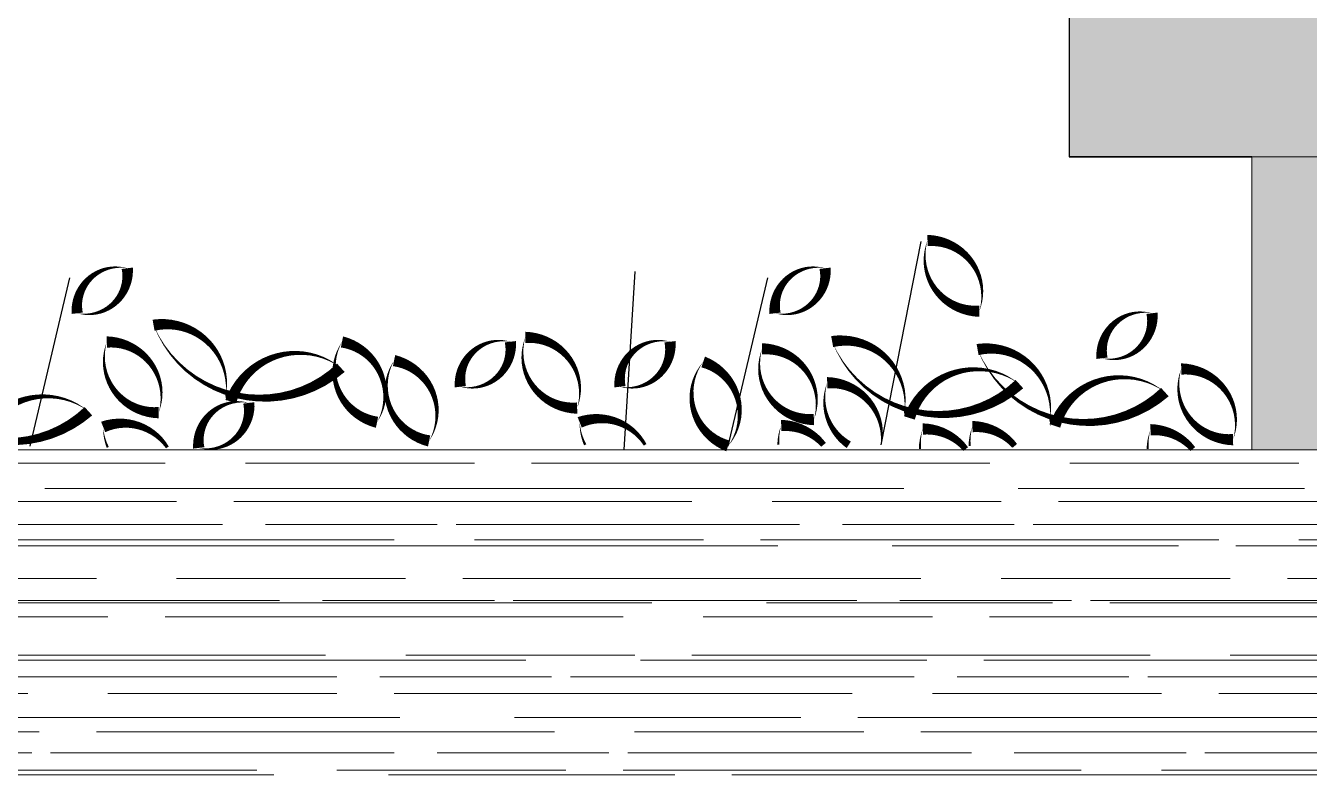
# Model space of a CAD drawing. Header units: metres. Extents: x -442 to 316, y -503 to 125.
# Drawn here: x -12.99 to -7.29, y 45.93 to 49.3 of the extents above; entities that cross this region are included whole.
import ezdxf

# ---------------------------------------------------------------- set-up
doc = ezdxf.new("R2010")
doc.units = ezdxf.units.M
for name, color, linetype in [('SRAFY', 3, 'Continuous'), ('zariz.predmety', 203, 'Continuous'), ('ZDIVO', 1, 'Continuous')]:
    doc.layers.add(name, color=color, linetype=linetype)

msp = doc.modelspace()

# ---------------------------------------------------------------- hatches: boundary and pattern name
at = {"layer": 'SRAFY', "linetype": 'Continuous', "lineweight": 0}
msp.add_hatch(color=252, dxfattribs=at).paths.add_polyline_path([(-7.548651, 48.715467), (-7.548651, 47.415467), (-4.108651, 47.415467), (-4.108651, 48.715467)])
h = msp.add_hatch(dxfattribs=at)
h.set_pattern_fill('AR-RROOF', color=256, scale=0.01, style=0)
h.paths.add_polyline_path([(-13.118651, 47.415467), (-13.358651, 47.415467), (-13.358651, 43.570983), (-13.358651, 43.065467), (-12.968651, 43.065467), (-12.968651, 45.615467), (1.201349, 45.615467), (1.201349, 44.020427), (1.651349, 44.047739), (1.651349, 47.415467), (1.501349, 47.415467), (1.101349, 47.415467), (-1.008651, 47.415467), (-1.108651, 47.415467), (-1.908651, 47.415467), (-4.108651, 47.415467)])
h.paths.add_polyline_path([(-5.801253, 46.599161), (-5.221253, 46.599161), (-5.221253, 46.345589), (-5.801253, 46.345589)], flags=24)
at = {"layer": 'ZDIVO', "linetype": 'Continuous', "lineweight": 0}
msp.add_hatch(color=35, dxfattribs=at).paths.add_polyline_path([(2.611349, 55.815467), (1.251349, 55.815467), (-8.358651, 55.815467), (-8.358651, 54.465467), (-1.308651, 54.465467), (-1.308651, 53.215467), (-8.358651, 53.215467), (-8.358651, 48.715467), (-7.548651, 48.715467), (2.611349, 48.715467), (2.611349, 50.315467), (-1.408651, 50.315467), (-3.258651, 50.315467), (-3.258651, 51.565467), (-1.408651, 51.565467), (0.576349, 51.565467), (1.426349, 51.565467), (2.611349, 51.565467)])

# ---------------------------------------------------------------- linework, layer by layer
at = {"layer": 'SRAFY', "linetype": 'Continuous'}
for p in [(-8.358651, 49.165467), (-7.548651, 48.715467)]:
    msp.add_line(p, (-8.358651, 48.715467), dxfattribs=at)
at = {"layer": 'SRAFY', "linetype": 'Continuous', "lineweight": 0}
for p, q in [((-8.132008, 48.715467), (2.611349, 48.715467)), ((-7.548651, 48.715467), (-7.548651, 47.415467))]:
    msp.add_line(p, q, dxfattribs=at)
at = {"layer": 'SRAFY', "linetype": 'Continuous'}
msp.add_lwpolyline([(1.251349, 55.815467), (-8.358651, 55.815467), (-8.358651, 48.715467), (-7.841151, 48.715467), (-7.548651, 48.715467)], dxfattribs=at)
at = {"layer": 'zariz.predmety', "color": 253, "linetype": 'Continuous', "ltscale": 0.001}
for p, q in [((-9.192929, 47.438201), (-9.014898, 48.340021)), ((-12.967577, 47.432903), (-12.791692, 48.179799)), ((-10.333651, 47.415467), (-10.283851, 48.206503)), ((-9.87201, 47.432903), (-9.696124, 48.179799))]:
    msp.add_line(p, q, dxfattribs=at)
for points in [[(-8.757454, 48.031008, 0, 0, 0.52056705), (-8.757454, 48.031008, 0, 0.05, 0.52056705), (-8.987399, 48.344749, 0, 0.05, 0.52056705), (-8.757454, 48.031008, 0.05, 0.05, 0)], [(-12.759508, 48.02188, 0, 0, 0.52056705), (-12.759508, 48.02188, 0, 0.05, 0.52056705), (-12.537216, 48.22159, 0, 0.05, 0.52056705), (-12.759508, 48.02188, 0.05, 0.05, 0)], [(-9.663941, 48.02188, 0, 0, 0.52056705), (-9.663941, 48.02188, 0, 0.05, 0.52056705), (-9.441648, 48.22159, 0, 0.05, 0.52056705), (-9.663941, 48.02188, 0.05, 0.05, 0)], [(-8.213627, 47.822224, 0, 0, 0.52056705), (-8.213627, 47.822224, 0, 0.05, 0.52056705), (-7.991334, 48.021934, 0, 0.05, 0.52056705), (-8.213627, 47.822224, 0.05, 0.05, 0)], [(-11.589821, 47.779967, 0, 0, 0.52056705), (-11.589821, 47.779967, 0, 0.05, 0.52056705), (-12.078183, 47.630136, 0, 0.05, 0.52056705), (-12.101285, 47.651816, 0, 0.05, 0.52056705), (-12.420657, 47.968911, 0, 0.05, 0.52056705), (-11.589821, 47.779967, 0.05, 0.05, 0)], [(-12.628031, 47.894493, 0, 0, 0.52056705), (-12.628031, 47.894493, 0, 0.05, 0.52056705), (-12.398087, 47.580752, 0, 0.05, 0.52056705), (-12.628031, 47.894493, 0.05, 0.05, 0)], [(-11.584851, 47.894688, 0, 0, 0.52056705), (-11.584851, 47.894688, 0, 0.05, 0.52056705), (-11.429399, 47.538118, 0, 0.05, 0.52056705), (-11.584851, 47.894688, 0.05, 0.05, 0)], [(-11.059874, 47.695917, 0, 0, 0.52056705), (-11.059874, 47.695917, 0, 0.05, 0.52056705), (-10.837581, 47.895627, 0, 0.05, 0.52056705), (-11.059874, 47.695917, 0.05, 0.05, 0)], [(-10.771544, 47.914751, 0, 0, 0.52056705), (-10.771544, 47.914751, 0, 0.05, 0.52056705), (-10.541599, 47.60101, 0, 0.05, 0.52056705), (-10.771544, 47.914751, 0.05, 0.05, 0)], [(-10.351718, 47.695917, 0, 0, 0.52056705), (-10.351718, 47.695917, 0, 0.05, 0.52056705), (-10.129425, 47.895627, 0, 0.05, 0.52056705), (-10.351718, 47.695917, 0.05, 0.05, 0)], [(-8.579536, 47.70738, 0, 0, 0.52056705), (-8.579536, 47.70738, 0, 0.05, 0.52056705), (-9.067899, 47.557549, 0, 0.05, 0.52056705), (-9.091, 47.57923, 0, 0.05, 0.52056705), (-9.410372, 47.896324, 0, 0.05, 0.52056705), (-8.579536, 47.70738, 0.05, 0.05, 0)], [(-7.934381, 47.671966, 0, 0, 0.52056705), (-7.934381, 47.671966, 0, 0.05, 0.52056705), (-8.422744, 47.522135, 0, 0.05, 0.52056705), (-8.445845, 47.543815, 0, 0.05, 0.52056705), (-8.765217, 47.86091, 0, 0.05, 0.52056705), (-7.934381, 47.671966, 0.05, 0.05, 0)], [(-11.353734, 47.811878, 0, 0, 0.52056705), (-11.353734, 47.811878, 0, 0.05, 0.52056705), (-11.198281, 47.455308, 0, 0.05, 0.52056705), (-11.353734, 47.811878, 0.05, 0.05, 0)], [(-9.491458, 47.550243, 0, 0, 0.52056705), (-9.491458, 47.550243, 0, 0.05, 0.52056705), (-9.721403, 47.863984, 0, 0.05, 0.52056705), (-9.491458, 47.550243, 0.05, 0.05, 0)], [(-12.709589, 47.58717, 0, 0, 0.52056705), (-12.709589, 47.58717, 0, 0.05, 0.52056705), (-13.197952, 47.437339, 0, 0.05, 0.52056705), (-13.221053, 47.45902, 0, 0.05, 0.52056705), (-13.540425, 47.776114, 0, 0.05, 0.52056705), (-12.709589, 47.58717, 0.05, 0.05, 0)], [(-9.87201, 47.432903, 0, 0, 0.52056705), (-9.87201, 47.432903, 0, 0.05, 0.52056705), (-9.982459, 47.805875, 0, 0.05, 0.52056705), (-9.87201, 47.432903, 0.05, 0.05, 0)], [(-7.861897, 47.774738, 0, 0, 0.52056705), (-7.861897, 47.774738, 0, 0.05, 0.52056705), (-7.631952, 47.460997, 0, 0.05, 0.52056705), (-7.861897, 47.774738, 0.05, 0.05, 0)], [(-12.220173, 47.424397, 0, 0, 0.52056705), (-12.220173, 47.424397, 0, 0.05, 0.52056705), (-11.99788, 47.624107, 0, 0.05, 0.52056705), (-12.220173, 47.424397, 0.05, 0.05, 0)]]:
    msp.add_lwpolyline(points, format="xyseb", close=True, dxfattribs=at)
for points in [[(-9.192929, 47.438201, 0.004318, 0.05, 0.46896517), (-9.432395, 47.713788, 0, 0.034457, 0.34337278), (-9.336747, 47.438201, 0, 0, 0)], [(-12.359227, 47.426726, 0.014508, 0.05, 0.35451813), (-12.644211, 47.517535, 0, 0.010276, 0.09896207), (-12.623796, 47.426726, 0, 0.010276, 0.09896207)], [(-10.23988, 47.438201, 0.013372, 0.05, 0.36684726), (-10.530359, 47.537792, 0, 0.01134, 0.10928942), (-10.505822, 47.438201, 0, 0, 0)], [(-9.448659, 47.438201, 0.02658, 0.05, 0.22868274), (-9.636431, 47.523869, 0, 0.009549, 0.09191829), (-9.648865, 47.438201, 0, 0, 0)], [(-8.817876, 47.419422, 0.026112, 0.05, 0.23341693), (-9.008346, 47.508398, 0, 0.009912, 0.09543544), (-9.020627, 47.419422, 0, 0.009912, 0.09543544)], [(-8.600318, 47.433458, 0.02658, 0.05, 0.22868274), (-8.78809, 47.519125, 0, 0.009549, 0.09191829), (-8.800524, 47.433458, 0, 0.009549, 0.09191829)], [(-7.810425, 47.419422, 0.02658, 0.05, 0.22868274), (-7.998197, 47.50509, 0, 0.009549, 0.09191829), (-8.010631, 47.419422, 0, 0, 0)]]:
    msp.add_lwpolyline(points, format="xyseb", dxfattribs=at)
at = {"layer": 'ZDIVO', "linetype": 'Continuous', "lineweight": 0}
for p, q in [((-13.118651, 47.415467), (1.101349, 47.415467)), ((-12.028651, 47.415467), (-12.268651, 47.415467))]:
    msp.add_line(p, q, dxfattribs=at)

doc.saveas('drawing.dxf')
